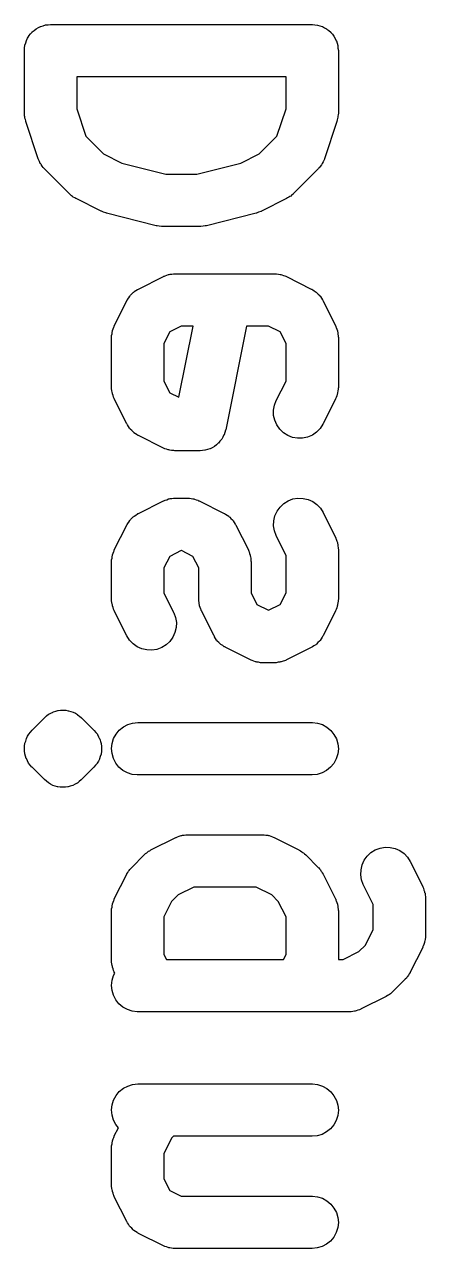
# Model space of a CAD drawing. Extents: x 100.5 to 168, y -113.9 to -51.5.
# Drawn here: x 100.46 to 102.76, y -106.65 to -99.64 of the extents above; entities that cross this region are included whole.
import ezdxf

# ---------------------------------------------------------------- set-up
doc = ezdxf.new("R2010")
doc.units = 0
doc.layers.add('BLACK', color=7, linetype='CONTINUOUS')

msp = doc.modelspace()

# ---------------------------------------------------------------- linework, layer by layer
at = {"layer": 'BLACK', "linetype": 'CONTINUOUS'}
for p, q in [((100.515, -99.674), (100.526, -99.6651)), ((100.526, -99.6645), (100.539, -99.6579)), ((100.526, -99.6648), (100.526, -99.6645)), ((100.526, -99.6651), (100.526, -99.6648)), ((100.539, -99.6579), (100.551, -99.6513)), ((100.551, -99.6513), (100.552, -99.6512)), ((100.552, -99.6509), (100.566, -99.6469)), ((100.552, -99.6512), (100.552, -99.6509)), ((100.566, -99.6469), (100.579, -99.6429)), ((100.579, -99.6429), (100.58, -99.6428)), ((100.58, -99.6427), (100.595, -99.6414)), ((100.58, -99.6428), (100.58, -99.6427)), ((100.595, -99.6414), (100.609, -99.64)), ((100.609, -99.64), (102.109, -99.64)), ((102.109, -99.64), (102.11, -99.64)), ((102.11, -99.64), (102.11, -99.64)), ((102.11, -99.64), (102.11, -99.64)), ((102.11, -99.64), (102.111, -99.64)), ((102.111, -99.64), (102.125, -99.6416)), ((102.125, -99.6416), (102.139, -99.6431)), ((102.139, -99.6431), (102.139, -99.6432)), ((102.139, -99.6432), (102.14, -99.6433)), ((102.14, -99.6433), (102.153, -99.6476)), ((102.153, -99.6476), (102.167, -99.6517)), ((102.167, -99.6517), (102.167, -99.652)), ((102.167, -99.652), (102.168, -99.6521)), ((102.168, -99.6521), (102.18, -99.6589)), ((102.18, -99.6589), (102.192, -99.6656)), ((102.192, -99.6656), (102.193, -99.666)), ((102.193, -99.666), (102.193, -99.6662)), ((102.193, -99.6662), (102.204, -99.6753)), ((100.466, -99.7453), (100.47, -99.7319)), ((100.47, -99.7319), (100.471, -99.7314)), ((100.471, -99.7309), (100.477, -99.7186)), ((100.471, -99.7314), (100.471, -99.7309)), ((100.477, -99.7186), (100.484, -99.7061)), ((100.484, -99.7061), (100.485, -99.7057)), ((100.485, -99.7053), (100.494, -99.6944)), ((100.485, -99.7057), (100.485, -99.7053)), ((100.494, -99.6944), (100.503, -99.6836)), ((100.503, -99.6832), (100.504, -99.6828)), ((100.503, -99.6836), (100.503, -99.6832)), ((100.504, -99.6828), (100.515, -99.674)), ((102.204, -99.6753), (102.215, -99.6843)), ((102.215, -99.6843), (102.215, -99.6847)), ((102.215, -99.6847), (102.216, -99.685)), ((102.216, -99.685), (102.225, -99.6961)), ((102.225, -99.6961), (102.234, -99.707)), ((102.234, -99.707), (102.234, -99.7075)), ((102.234, -99.7075), (102.234, -99.7079)), ((102.234, -99.7079), (102.241, -99.7204)), ((102.241, -99.7204), (102.247, -99.7328)), ((102.247, -99.7328), (102.247, -99.7333)), ((102.247, -99.7333), (102.248, -99.7338)), ((102.248, -99.7338), (102.252, -99.7474)), ((100.459, -99.7879), (100.46, -99.7739)), ((100.459, -99.7889), (100.459, -99.7879)), ((100.459, -99.789), (100.459, -99.7889)), ((100.459, -99.79), (100.459, -99.789)), ((100.459, -99.789), (100.459, -99.789)), ((100.459, -100.147), (100.459, -99.79)), ((100.46, -99.7739), (100.462, -99.7598)), ((100.462, -99.7588), (100.466, -99.7453)), ((100.462, -99.7593), (100.462, -99.7588)), ((100.462, -99.7598), (100.462, -99.7593)), ((102.252, -99.7474), (102.256, -99.7609)), ((102.256, -99.7609), (102.256, -99.7614)), ((102.256, -99.7614), (102.256, -99.7619)), ((102.256, -99.7619), (102.257, -99.7759)), ((102.257, -99.7759), (102.259, -99.79)), ((102.259, -99.79), (102.259, -100.147)), ((100.759, -99.94), (100.759, -100.123)), ((101.959, -99.94), (100.759, -99.94)), ((101.959, -100.123), (101.959, -99.94)), ((100.459, -100.156), (100.459, -100.147)), ((100.46, -100.164), (100.459, -100.156)), ((100.759, -100.123), (100.811, -100.28)), ((101.906, -100.28), (101.959, -100.123)), ((102.258, -100.158), (102.257, -100.166)), ((102.259, -100.149), (102.258, -100.158)), ((102.259, -100.147), (102.259, -100.149)), ((100.461, -100.17), (100.46, -100.164)), ((100.461, -100.176), (100.461, -100.17)), ((100.464, -100.184), (100.461, -100.176)), ((100.466, -100.193), (100.464, -100.184)), ((100.466, -100.195), (100.466, -100.193)), ((100.538, -100.409), (100.466, -100.195)), ((102.251, -100.195), (102.179, -100.409)), ((102.253, -100.186), (102.251, -100.195)), ((102.255, -100.178), (102.253, -100.186)), ((102.256, -100.172), (102.255, -100.178)), ((102.257, -100.166), (102.256, -100.172)), ((100.811, -100.28), (100.912, -100.381)), ((101.805, -100.381), (101.906, -100.28)), ((100.539, -100.413), (100.538, -100.409)), ((100.541, -100.417), (100.539, -100.413)), ((100.545, -100.426), (100.541, -100.417)), ((100.55, -100.436), (100.545, -100.426)), ((100.552, -100.439), (100.55, -100.436)), ((100.554, -100.443), (100.552, -100.439)), ((100.912, -100.381), (101.018, -100.434)), ((101.018, -100.434), (101.27, -100.497)), ((101.447, -100.497), (101.699, -100.434)), ((101.699, -100.434), (101.805, -100.381)), ((102.166, -100.437), (102.164, -100.441)), ((102.171, -100.428), (102.166, -100.437)), ((102.176, -100.419), (102.171, -100.428)), ((102.177, -100.415), (102.176, -100.419)), ((102.179, -100.411), (102.177, -100.415)), ((102.179, -100.409), (102.179, -100.411)), ((100.561, -100.451), (100.554, -100.443)), ((100.567, -100.46), (100.561, -100.451)), ((100.57, -100.463), (100.567, -100.46)), ((100.572, -100.466), (100.57, -100.463)), ((100.574, -100.467), (100.572, -100.466)), ((100.717, -100.61), (100.574, -100.467)), ((101.27, -100.497), (101.447, -100.497)), ((102.143, -100.467), (102, -100.61)), ((102.146, -100.464), (102.143, -100.467)), ((102.149, -100.461), (102.146, -100.464)), ((102.155, -100.453), (102.149, -100.461)), ((102.162, -100.445), (102.155, -100.453)), ((102.164, -100.441), (102.162, -100.445)), ((100.723, -100.616), (100.717, -100.61)), ((100.729, -100.622), (100.723, -100.616)), ((100.735, -100.625), (100.729, -100.622)), ((100.739, -100.629), (100.735, -100.625)), ((100.747, -100.633), (100.739, -100.629)), ((100.754, -100.637), (100.747, -100.633)), ((100.756, -100.638), (100.754, -100.637)), ((100.899, -100.71), (100.756, -100.638)), ((101.961, -100.638), (101.819, -100.71)), ((101.968, -100.634), (101.961, -100.638)), ((101.976, -100.63), (101.968, -100.634)), ((101.981, -100.626), (101.976, -100.63)), ((101.986, -100.623), (101.981, -100.626)), ((101.992, -100.617), (101.986, -100.623)), ((101.999, -100.612), (101.992, -100.617)), ((102, -100.61), (101.999, -100.612)), ((100.9, -100.71), (100.899, -100.71)), ((100.899, -100.71), (100.899, -100.71)), ((100.913, -100.715), (100.9, -100.71)), ((100.926, -100.72), (100.913, -100.715)), ((100.927, -100.72), (100.926, -100.72)), ((100.927, -100.721), (100.927, -100.72)), ((100.929, -100.721), (100.927, -100.721)), ((101.215, -100.793), (100.929, -100.721)), ((101.788, -100.721), (101.502, -100.793)), ((101.789, -100.721), (101.788, -100.721)), ((101.788, -100.721), (101.788, -100.721)), ((101.802, -100.716), (101.789, -100.721)), ((101.815, -100.711), (101.802, -100.716)), ((101.816, -100.711), (101.815, -100.711)), ((101.817, -100.711), (101.816, -100.711)), ((101.819, -100.71), (101.817, -100.711)), ((101.218, -100.793), (101.215, -100.793)), ((101.22, -100.794), (101.218, -100.793)), ((101.232, -100.795), (101.22, -100.794)), ((101.244, -100.797), (101.232, -100.795)), ((101.247, -100.797), (101.244, -100.797)), ((101.249, -100.797), (101.247, -100.797)), ((101.251, -100.797), (101.249, -100.797)), ((101.466, -100.797), (101.251, -100.797)), ((101.468, -100.797), (101.466, -100.797)), ((101.471, -100.797), (101.468, -100.797)), ((101.483, -100.795), (101.471, -100.797)), ((101.495, -100.794), (101.483, -100.795)), ((101.497, -100.794), (101.495, -100.794)), ((101.5, -100.793), (101.497, -100.794)), ((101.502, -100.793), (101.5, -100.793)), ((101.289, -101.073), (101.294, -101.071)), ((101.294, -101.071), (101.304, -101.07)), ((101.304, -101.07), (101.314, -101.069)), ((101.314, -101.069), (101.318, -101.069)), ((101.318, -101.069), (101.323, -101.069)), ((101.323, -101.069), (101.894, -101.069)), ((101.894, -101.069), (101.896, -101.069)), ((101.896, -101.069), (101.901, -101.069)), ((101.901, -101.069), (101.905, -101.069)), ((101.905, -101.069), (101.915, -101.071)), ((101.915, -101.071), (101.925, -101.072)), ((101.113, -101.156), (101.256, -101.084)), ((101.256, -101.084), (101.258, -101.083)), ((101.258, -101.083), (101.262, -101.082)), ((101.262, -101.082), (101.266, -101.08)), ((101.266, -101.08), (101.276, -101.077)), ((101.276, -101.077), (101.285, -101.073)), ((101.285, -101.073), (101.289, -101.073)), ((101.925, -101.072), (101.93, -101.073)), ((101.93, -101.073), (101.934, -101.074)), ((101.934, -101.074), (101.944, -101.078)), ((101.944, -101.078), (101.953, -101.081)), ((101.953, -101.081), (101.957, -101.083)), ((101.957, -101.083), (101.961, -101.084)), ((101.961, -101.084), (102.104, -101.156)), ((101.05, -101.215), (101.057, -101.206)), ((101.057, -101.206), (101.063, -101.196)), ((101.063, -101.196), (101.065, -101.194)), ((101.065, -101.194), (101.067, -101.192)), ((101.067, -101.192), (101.075, -101.184)), ((101.075, -101.184), (101.083, -101.175)), ((101.083, -101.175), (101.086, -101.174)), ((101.086, -101.174), (101.088, -101.171)), ((101.088, -101.171), (101.098, -101.165)), ((101.098, -101.165), (101.107, -101.159)), ((101.107, -101.159), (101.11, -101.158)), ((101.11, -101.158), (101.113, -101.156)), ((102.104, -101.156), (102.106, -101.157)), ((102.106, -101.157), (102.109, -101.159)), ((102.109, -101.159), (102.112, -101.16)), ((102.112, -101.16), (102.121, -101.167)), ((102.121, -101.167), (102.131, -101.173)), ((102.131, -101.173), (102.133, -101.175)), ((102.133, -101.175), (102.136, -101.177)), ((102.136, -101.177), (102.143, -101.185)), ((102.143, -101.185), (102.152, -101.193)), ((102.152, -101.193), (102.153, -101.196)), ((102.153, -101.196), (102.156, -101.198)), ((102.156, -101.198), (102.162, -101.208)), ((102.162, -101.208), (102.168, -101.217)), ((100.974, -101.366), (101.046, -101.223)), ((101.046, -101.223), (101.047, -101.221)), ((101.047, -101.221), (101.049, -101.218)), ((101.049, -101.218), (101.05, -101.215)), ((102.168, -101.217), (102.17, -101.22)), ((102.17, -101.22), (102.171, -101.223)), ((102.171, -101.223), (102.243, -101.366)), ((100.959, -101.422), (100.961, -101.412)), ((100.959, -101.426), (100.959, -101.422)), ((100.961, -101.412), (100.962, -101.402)), ((100.962, -101.402), (100.963, -101.397)), ((100.963, -101.397), (100.964, -101.393)), ((100.964, -101.393), (100.968, -101.384)), ((100.968, -101.384), (100.971, -101.374)), ((100.971, -101.374), (100.973, -101.37)), ((100.973, -101.37), (100.974, -101.366)), ((101.292, -101.402), (101.259, -101.468)), ((101.358, -101.369), (101.292, -101.402)), ((101.344, -101.776), (101.426, -101.369)), ((101.426, -101.369), (101.358, -101.369)), ((101.732, -101.369), (101.613, -101.962)), ((101.859, -101.369), (101.732, -101.369)), ((101.925, -101.402), (101.859, -101.369)), ((101.959, -101.468), (101.925, -101.402)), ((102.243, -101.366), (102.244, -101.368)), ((102.244, -101.368), (102.245, -101.372)), ((102.245, -101.372), (102.247, -101.376)), ((102.247, -101.376), (102.25, -101.386)), ((102.25, -101.386), (102.254, -101.395)), ((102.254, -101.395), (102.254, -101.399)), ((102.254, -101.399), (102.256, -101.404)), ((102.256, -101.404), (102.257, -101.414)), ((102.257, -101.414), (102.258, -101.424)), ((100.959, -101.431), (100.959, -101.426)), ((100.959, -101.433), (100.959, -101.431)), ((100.959, -101.719), (100.959, -101.433)), ((101.259, -101.468), (101.259, -101.683)), ((101.959, -101.683), (101.959, -101.468)), ((102.258, -101.424), (102.258, -101.428)), ((102.258, -101.428), (102.259, -101.433)), ((102.259, -101.433), (102.259, -101.719)), ((101.259, -101.683), (101.292, -101.75)), ((101.903, -101.794), (101.959, -101.683)), ((100.959, -101.723), (100.959, -101.719)), ((100.959, -101.727), (100.959, -101.723)), ((100.96, -101.737), (100.959, -101.727)), ((100.961, -101.748), (100.96, -101.737)), ((100.963, -101.752), (100.961, -101.748)), ((100.963, -101.756), (100.963, -101.752)), ((100.967, -101.766), (100.963, -101.756)), ((100.97, -101.776), (100.967, -101.766)), ((101.292, -101.75), (101.344, -101.776)), ((102.25, -101.768), (102.246, -101.778)), ((102.253, -101.758), (102.25, -101.768)), ((102.254, -101.754), (102.253, -101.758)), ((102.255, -101.75), (102.254, -101.754)), ((102.256, -101.74), (102.255, -101.75)), ((102.258, -101.729), (102.256, -101.74)), ((102.259, -101.721), (102.258, -101.725)), ((102.258, -101.725), (102.258, -101.729)), ((102.259, -101.719), (102.259, -101.721)), ((100.972, -101.78), (100.97, -101.776)), ((100.973, -101.784), (100.972, -101.78)), ((100.974, -101.786), (100.973, -101.784)), ((101.046, -101.929), (100.974, -101.786)), ((101.888, -101.851), (101.893, -101.822)), ((101.893, -101.822), (101.903, -101.794)), ((102.243, -101.786), (102.171, -101.929)), ((102.244, -101.782), (102.243, -101.786)), ((102.246, -101.778), (102.244, -101.782)), ((101.888, -101.88), (101.888, -101.851)), ((101.895, -101.908), (101.888, -101.88)), ((101.907, -101.935), (101.895, -101.908)), ((101.048, -101.931), (101.046, -101.929)), ((101.049, -101.934), (101.048, -101.931)), ((101.055, -101.944), (101.049, -101.934)), ((101.061, -101.953), (101.055, -101.944)), ((101.064, -101.956), (101.061, -101.953)), ((101.065, -101.958), (101.064, -101.956)), ((101.074, -101.966), (101.065, -101.958)), ((101.082, -101.975), (101.074, -101.966)), ((101.084, -101.976), (101.082, -101.975)), ((101.086, -101.979), (101.084, -101.976)), ((101.096, -101.985), (101.086, -101.979)), ((101.608, -101.978), (101.604, -101.991)), ((101.612, -101.964), (101.608, -101.978)), ((101.613, -101.963), (101.612, -101.964)), ((101.613, -101.962), (101.613, -101.963)), ((101.613, -101.963), (101.613, -101.963)), ((101.613, -101.963), (101.613, -101.963)), ((101.923, -101.959), (101.907, -101.935)), ((101.944, -101.979), (101.923, -101.959)), ((101.969, -101.995), (101.944, -101.979)), ((102.134, -101.976), (102.11, -101.993)), ((102.154, -101.955), (102.134, -101.976)), ((102.17, -101.93), (102.154, -101.955)), ((102.171, -101.929), (102.17, -101.93)), ((101.105, -101.992), (101.096, -101.985)), ((101.108, -101.993), (101.105, -101.992)), ((101.111, -101.995), (101.108, -101.993)), ((101.113, -101.996), (101.111, -101.995)), ((101.256, -102.067), (101.113, -101.996)), ((101.56, -102.049), (101.549, -102.058)), ((101.57, -102.04), (101.56, -102.049)), ((101.571, -102.04), (101.57, -102.04)), ((101.58, -102.028), (101.571, -102.039)), ((101.571, -102.039), (101.571, -102.04)), ((101.589, -102.018), (101.58, -102.028)), ((101.59, -102.017), (101.589, -102.018)), ((101.597, -102.004), (101.59, -102.017)), ((101.59, -102.017), (101.59, -102.017)), ((101.603, -101.992), (101.597, -102.004)), ((101.604, -101.992), (101.603, -101.992)), ((101.604, -101.991), (101.604, -101.992)), ((101.996, -102.006), (101.969, -101.995)), ((102.025, -102.011), (101.996, -102.006)), ((102.054, -102.01), (102.025, -102.011)), ((102.083, -102.004), (102.054, -102.01)), ((102.11, -101.993), (102.083, -102.004)), ((101.26, -102.069), (101.256, -102.067)), ((101.264, -102.071), (101.26, -102.069)), ((101.274, -102.074), (101.264, -102.071)), ((101.283, -102.077), (101.274, -102.074)), ((101.287, -102.078), (101.283, -102.077)), ((101.292, -102.08), (101.287, -102.078)), ((101.302, -102.081), (101.292, -102.08)), ((101.312, -102.082), (101.302, -102.081)), ((101.316, -102.082), (101.312, -102.082)), ((101.321, -102.083), (101.316, -102.082)), ((101.323, -102.083), (101.321, -102.083)), ((101.466, -102.083), (101.323, -102.083)), ((101.48, -102.081), (101.466, -102.083)), ((101.494, -102.08), (101.48, -102.081)), ((101.495, -102.08), (101.494, -102.08)), ((101.494, -102.08), (101.494, -102.08)), ((101.508, -102.076), (101.495, -102.08)), ((101.522, -102.072), (101.508, -102.076)), ((101.523, -102.072), (101.522, -102.072)), ((101.522, -102.072), (101.522, -102.072)), ((101.535, -102.065), (101.523, -102.072)), ((101.548, -102.059), (101.535, -102.065)), ((101.549, -102.058), (101.548, -102.058)), ((101.548, -102.058), (101.548, -102.059)), ((101.113, -102.442), (101.256, -102.37)), ((101.256, -102.37), (101.258, -102.369)), ((101.258, -102.369), (101.262, -102.368)), ((101.262, -102.368), (101.266, -102.366)), ((101.266, -102.366), (101.276, -102.363)), ((101.276, -102.363), (101.285, -102.359)), ((101.285, -102.359), (101.289, -102.358)), ((101.289, -102.358), (101.294, -102.357)), ((101.294, -102.357), (101.304, -102.356)), ((101.304, -102.356), (101.314, -102.355)), ((101.314, -102.355), (101.318, -102.355)), ((101.318, -102.355), (101.323, -102.354)), ((101.323, -102.354), (101.394, -102.354)), ((101.394, -102.354), (101.396, -102.354)), ((101.396, -102.354), (101.401, -102.355)), ((101.401, -102.355), (101.405, -102.355)), ((101.405, -102.355), (101.415, -102.356)), ((101.415, -102.356), (101.425, -102.358)), ((101.425, -102.358), (101.43, -102.359)), ((101.43, -102.359), (101.434, -102.36)), ((101.434, -102.36), (101.444, -102.363)), ((101.444, -102.363), (101.453, -102.366)), ((101.453, -102.366), (101.457, -102.369)), ((101.457, -102.369), (101.461, -102.37)), ((101.461, -102.37), (101.604, -102.442)), ((101.925, -102.405), (101.946, -102.385)), ((101.946, -102.385), (101.971, -102.37)), ((101.971, -102.37), (101.998, -102.359)), ((101.998, -102.359), (102.027, -102.355)), ((102.027, -102.355), (102.057, -102.356)), ((102.057, -102.356), (102.085, -102.362)), ((102.085, -102.362), (102.112, -102.374)), ((102.112, -102.374), (102.136, -102.391)), ((102.136, -102.391), (102.156, -102.412)), ((101.067, -102.477), (101.075, -102.469)), ((101.075, -102.469), (101.083, -102.461)), ((101.083, -102.461), (101.086, -102.459)), ((101.086, -102.459), (101.088, -102.457)), ((101.088, -102.457), (101.098, -102.451)), ((101.098, -102.451), (101.107, -102.445)), ((101.107, -102.445), (101.11, -102.443)), ((101.11, -102.443), (101.113, -102.442)), ((101.604, -102.442), (101.606, -102.442)), ((101.606, -102.442), (101.609, -102.444)), ((101.609, -102.444), (101.612, -102.446)), ((101.612, -102.446), (101.621, -102.452)), ((101.621, -102.452), (101.631, -102.458)), ((101.631, -102.458), (101.633, -102.461)), ((101.633, -102.461), (101.636, -102.463)), ((101.636, -102.463), (101.643, -102.471)), ((101.643, -102.471), (101.652, -102.479)), ((101.889, -102.484), (101.895, -102.455)), ((101.895, -102.455), (101.908, -102.429)), ((101.908, -102.429), (101.925, -102.405)), ((102.156, -102.412), (102.171, -102.437)), ((102.171, -102.437), (102.243, -102.58)), ((100.974, -102.651), (101.046, -102.509)), ((101.046, -102.509), (101.047, -102.507)), ((101.047, -102.507), (101.049, -102.504)), ((101.049, -102.504), (101.05, -102.501)), ((101.05, -102.501), (101.057, -102.492)), ((101.057, -102.492), (101.063, -102.482)), ((101.063, -102.482), (101.065, -102.48)), ((101.065, -102.48), (101.067, -102.477)), ((101.652, -102.479), (101.653, -102.481)), ((101.653, -102.481), (101.656, -102.484)), ((101.656, -102.484), (101.662, -102.494)), ((101.662, -102.494), (101.668, -102.503)), ((101.668, -102.503), (101.67, -102.506)), ((101.67, -102.506), (101.671, -102.509)), ((101.671, -102.509), (101.743, -102.651)), ((101.887, -102.513), (101.889, -102.484)), ((101.892, -102.542), (101.887, -102.513)), ((101.902, -102.569), (101.892, -102.542)), ((101.903, -102.571), (101.902, -102.569)), ((101.959, -102.683), (101.903, -102.571)), ((102.243, -102.58), (102.244, -102.582)), ((102.244, -102.582), (102.245, -102.586)), ((102.245, -102.586), (102.247, -102.59)), ((102.247, -102.59), (102.25, -102.6)), ((102.25, -102.6), (102.254, -102.609)), ((102.254, -102.609), (102.254, -102.614)), ((102.254, -102.614), (102.256, -102.618)), ((100.962, -102.687), (100.963, -102.683)), ((100.963, -102.683), (100.964, -102.679)), ((100.964, -102.679), (100.968, -102.669)), ((100.968, -102.669), (100.971, -102.659)), ((100.971, -102.659), (100.973, -102.656)), ((100.973, -102.656), (100.974, -102.651)), ((101.358, -102.654), (101.292, -102.688)), ((101.359, -102.654), (101.358, -102.654)), ((101.425, -102.688), (101.359, -102.654)), ((101.743, -102.651), (101.744, -102.653)), ((101.744, -102.653), (101.745, -102.658)), ((101.745, -102.658), (101.747, -102.661)), ((101.747, -102.661), (101.75, -102.671)), ((101.75, -102.671), (101.754, -102.681)), ((101.754, -102.681), (101.754, -102.685)), ((101.959, -102.897), (101.959, -102.683)), ((102.256, -102.618), (102.257, -102.628)), ((102.257, -102.628), (102.258, -102.638)), ((102.258, -102.638), (102.258, -102.643)), ((102.258, -102.643), (102.259, -102.647)), ((102.259, -102.647), (102.259, -102.933)), ((100.959, -102.708), (100.961, -102.698)), ((100.959, -102.712), (100.959, -102.708)), ((100.959, -102.716), (100.959, -102.712)), ((100.959, -102.719), (100.959, -102.716)), ((100.959, -102.933), (100.959, -102.719)), ((100.961, -102.698), (100.962, -102.687)), ((101.292, -102.688), (101.259, -102.754)), ((101.259, -102.754), (101.259, -102.897)), ((101.459, -102.754), (101.425, -102.688)), ((101.459, -102.933), (101.459, -102.754)), ((101.754, -102.685), (101.756, -102.689)), ((101.756, -102.689), (101.757, -102.7)), ((101.757, -102.7), (101.758, -102.71)), ((101.758, -102.71), (101.758, -102.714)), ((101.758, -102.714), (101.759, -102.719)), ((101.759, -102.719), (101.759, -102.897)), ((100.959, -102.937), (100.959, -102.933)), ((100.959, -102.942), (100.959, -102.937)), ((100.96, -102.952), (100.959, -102.942)), ((100.961, -102.962), (100.96, -102.952)), ((100.963, -102.966), (100.961, -102.962)), ((101.259, -102.897), (101.314, -103.009)), ((101.459, -102.937), (101.459, -102.933)), ((101.459, -102.942), (101.459, -102.937)), ((101.46, -102.952), (101.459, -102.942)), ((101.461, -102.962), (101.46, -102.952)), ((101.463, -102.966), (101.461, -102.962)), ((101.759, -102.897), (101.792, -102.964)), ((101.792, -102.964), (101.858, -102.997)), ((101.859, -102.997), (101.925, -102.964)), ((101.925, -102.964), (101.959, -102.897)), ((102.255, -102.964), (102.254, -102.968)), ((102.256, -102.954), (102.255, -102.964)), ((102.258, -102.944), (102.256, -102.954)), ((102.259, -102.935), (102.258, -102.939)), ((102.258, -102.939), (102.258, -102.944)), ((102.259, -102.933), (102.259, -102.935)), ((100.963, -102.971), (100.963, -102.966)), ((100.967, -102.98), (100.963, -102.971)), ((100.97, -102.99), (100.967, -102.98)), ((100.972, -102.994), (100.97, -102.99)), ((100.973, -102.998), (100.972, -102.994)), ((100.974, -103), (100.973, -102.998)), ((101.046, -103.143), (100.974, -103)), ((101.314, -103.009), (101.315, -103.011)), ((101.315, -103.011), (101.325, -103.038)), ((101.463, -102.971), (101.463, -102.966)), ((101.467, -102.98), (101.463, -102.971)), ((101.47, -102.99), (101.467, -102.98)), ((101.472, -102.994), (101.47, -102.99)), ((101.473, -102.998), (101.472, -102.994)), ((101.474, -103), (101.473, -102.998)), ((101.546, -103.143), (101.474, -103)), ((101.858, -102.997), (101.859, -102.997)), ((102.243, -103), (102.171, -103.143)), ((102.244, -102.996), (102.243, -103)), ((102.246, -102.992), (102.244, -102.996)), ((102.25, -102.982), (102.246, -102.992)), ((102.253, -102.973), (102.25, -102.982)), ((102.254, -102.968), (102.253, -102.973)), ((101.329, -103.096), (101.322, -103.125)), ((101.325, -103.038), (101.33, -103.067)), ((101.33, -103.067), (101.329, -103.096)), ((101.061, -103.168), (101.046, -103.143)), ((101.082, -103.189), (101.061, -103.168)), ((101.292, -103.175), (101.271, -103.195)), ((101.31, -103.151), (101.292, -103.175)), ((101.322, -103.125), (101.31, -103.151)), ((101.548, -103.146), (101.546, -103.143)), ((101.549, -103.149), (101.548, -103.146)), ((101.555, -103.158), (101.549, -103.149)), ((101.561, -103.168), (101.555, -103.158)), ((101.564, -103.17), (101.561, -103.168)), ((101.565, -103.173), (101.564, -103.17)), ((101.574, -103.181), (101.565, -103.173)), ((102.15, -103.174), (102.142, -103.182)), ((102.152, -103.172), (102.15, -103.174)), ((102.154, -103.169), (102.152, -103.172)), ((102.161, -103.16), (102.154, -103.169)), ((102.167, -103.15), (102.161, -103.16)), ((102.169, -103.147), (102.167, -103.15)), ((102.17, -103.145), (102.169, -103.147)), ((102.171, -103.143), (102.17, -103.145)), ((101.105, -103.206), (101.082, -103.189)), ((101.132, -103.218), (101.105, -103.206)), ((101.161, -103.224), (101.132, -103.218)), ((101.19, -103.225), (101.161, -103.224)), ((101.219, -103.221), (101.19, -103.225)), ((101.246, -103.21), (101.219, -103.221)), ((101.271, -103.195), (101.246, -103.21)), ((101.582, -103.189), (101.574, -103.181)), ((101.584, -103.191), (101.582, -103.189)), ((101.586, -103.193), (101.584, -103.191)), ((101.596, -103.199), (101.586, -103.193)), ((101.605, -103.206), (101.596, -103.199)), ((101.608, -103.207), (101.605, -103.206)), ((101.611, -103.209), (101.608, -103.207)), ((101.613, -103.21), (101.611, -103.209)), ((101.756, -103.281), (101.613, -103.21)), ((102.104, -103.21), (101.961, -103.281)), ((102.107, -103.208), (102.104, -103.21)), ((102.11, -103.207), (102.107, -103.208)), ((102.119, -103.2), (102.11, -103.207)), ((102.129, -103.194), (102.119, -103.2)), ((102.131, -103.192), (102.129, -103.194)), ((102.134, -103.19), (102.131, -103.192)), ((102.142, -103.182), (102.134, -103.19)), ((101.76, -103.283), (101.756, -103.281)), ((101.764, -103.285), (101.76, -103.283)), ((101.774, -103.288), (101.764, -103.285)), ((101.783, -103.292), (101.774, -103.288)), ((101.787, -103.293), (101.783, -103.292)), ((101.792, -103.294), (101.787, -103.293)), ((101.802, -103.295), (101.792, -103.294)), ((101.812, -103.297), (101.802, -103.295)), ((101.816, -103.297), (101.812, -103.297)), ((101.821, -103.297), (101.816, -103.297)), ((101.823, -103.297), (101.821, -103.297)), ((101.894, -103.297), (101.823, -103.297)), ((101.899, -103.297), (101.894, -103.297)), ((101.903, -103.297), (101.899, -103.297)), ((101.913, -103.295), (101.903, -103.297)), ((101.923, -103.294), (101.913, -103.295)), ((101.928, -103.293), (101.923, -103.294)), ((101.932, -103.292), (101.928, -103.293)), ((101.942, -103.289), (101.932, -103.292)), ((101.951, -103.286), (101.942, -103.289)), ((101.955, -103.284), (101.951, -103.286)), ((101.959, -103.282), (101.955, -103.284)), ((101.961, -103.281), (101.959, -103.282)), ((100.586, -103.602), (100.597, -103.593)), ((100.597, -103.593), (100.598, -103.593)), ((100.598, -103.593), (100.611, -103.586)), ((100.598, -103.593), (100.598, -103.593)), ((100.611, -103.586), (100.623, -103.58)), ((100.623, -103.58), (100.624, -103.58)), ((100.624, -103.579), (100.638, -103.575)), ((100.624, -103.58), (100.624, -103.579)), ((100.638, -103.575), (100.651, -103.571)), ((100.651, -103.571), (100.652, -103.571)), ((100.652, -103.571), (100.666, -103.57)), ((100.652, -103.571), (100.652, -103.571)), ((100.666, -103.57), (100.681, -103.569)), ((100.681, -103.569), (100.682, -103.569)), ((100.681, -103.569), (100.681, -103.569)), ((100.682, -103.569), (100.696, -103.57)), ((100.696, -103.57), (100.71, -103.572)), ((100.71, -103.572), (100.71, -103.572)), ((100.71, -103.572), (100.711, -103.572)), ((100.711, -103.572), (100.724, -103.576)), ((100.724, -103.576), (100.738, -103.58)), ((100.738, -103.58), (100.738, -103.58)), ((100.738, -103.58), (100.739, -103.58)), ((100.739, -103.58), (100.751, -103.587)), ((100.751, -103.587), (100.763, -103.594)), ((100.763, -103.594), (100.764, -103.594)), ((100.764, -103.594), (100.764, -103.595)), ((100.764, -103.595), (100.775, -103.604)), ((100.503, -103.684), (100.574, -103.613)), ((100.574, -103.613), (100.575, -103.612)), ((100.575, -103.611), (100.586, -103.602)), ((100.575, -103.612), (100.575, -103.611)), ((100.575, -103.612), (100.575, -103.612)), ((100.575, -103.612), (100.575, -103.612)), ((100.775, -103.604), (100.786, -103.613)), ((100.786, -103.613), (100.857, -103.684)), ((101.003, -103.684), (101.026, -103.665)), ((101.026, -103.665), (101.051, -103.651)), ((101.051, -103.651), (101.079, -103.643)), ((101.079, -103.643), (101.109, -103.64)), ((101.109, -103.64), (102.109, -103.64)), ((102.109, -103.64), (102.111, -103.64)), ((102.111, -103.64), (102.14, -103.643)), ((102.14, -103.643), (102.168, -103.652)), ((102.168, -103.652), (102.193, -103.666)), ((102.193, -103.666), (102.216, -103.685)), ((100.466, -103.746), (100.47, -103.732)), ((100.47, -103.731), (100.477, -103.719)), ((100.47, -103.732), (100.47, -103.731)), ((100.47, -103.732), (100.47, -103.732)), ((100.47, -103.732), (100.47, -103.732)), ((100.47, -103.732), (100.47, -103.732)), ((100.477, -103.719), (100.484, -103.707)), ((100.484, -103.707), (100.484, -103.706)), ((100.484, -103.706), (100.484, -103.706)), ((100.484, -103.706), (100.484, -103.706)), ((100.484, -103.706), (100.485, -103.706)), ((100.485, -103.706), (100.494, -103.695)), ((100.494, -103.695), (100.503, -103.684)), ((100.857, -103.684), (100.858, -103.685)), ((100.858, -103.685), (100.858, -103.685)), ((100.858, -103.685), (100.858, -103.685)), ((100.858, -103.685), (100.859, -103.685)), ((100.859, -103.685), (100.859, -103.685)), ((100.859, -103.685), (100.859, -103.685)), ((100.859, -103.685), (100.859, -103.685)), ((100.859, -103.685), (100.868, -103.697)), ((100.868, -103.697), (100.877, -103.707)), ((100.877, -103.707), (100.877, -103.708)), ((100.877, -103.708), (100.877, -103.708)), ((100.877, -103.708), (100.877, -103.708)), ((100.877, -103.708), (100.877, -103.708)), ((100.877, -103.708), (100.884, -103.721)), ((100.884, -103.721), (100.89, -103.733)), ((100.89, -103.733), (100.89, -103.734)), ((100.89, -103.734), (100.891, -103.734)), ((100.891, -103.734), (100.891, -103.734)), ((100.891, -103.734), (100.891, -103.734)), ((100.891, -103.734), (100.895, -103.748)), ((100.962, -103.76), (100.97, -103.732)), ((100.97, -103.732), (100.984, -103.706)), ((100.984, -103.706), (101.003, -103.684)), ((102.216, -103.685), (102.234, -103.708)), ((102.234, -103.708), (102.248, -103.734)), ((102.248, -103.734), (102.256, -103.762)), ((100.459, -103.788), (100.46, -103.774)), ((100.459, -103.789), (100.459, -103.788)), ((100.46, -103.804), (100.459, -103.789)), ((100.459, -103.789), (100.459, -103.789)), ((100.459, -103.789), (100.459, -103.789)), ((100.459, -103.789), (100.459, -103.789)), ((100.46, -103.774), (100.462, -103.76)), ((100.461, -103.818), (100.46, -103.804)), ((100.462, -103.759), (100.466, -103.746)), ((100.462, -103.76), (100.462, -103.759)), ((100.462, -103.76), (100.462, -103.76)), ((100.462, -103.76), (100.462, -103.76)), ((100.462, -103.76), (100.462, -103.76)), ((100.895, -103.748), (100.899, -103.761)), ((100.9, -103.806), (100.898, -103.82)), ((100.899, -103.761), (100.899, -103.762)), ((100.899, -103.762), (100.899, -103.762)), ((100.899, -103.762), (100.899, -103.762)), ((100.899, -103.762), (100.899, -103.762)), ((100.899, -103.762), (100.9, -103.776)), ((100.9, -103.776), (100.901, -103.791)), ((100.901, -103.792), (100.9, -103.806)), ((100.901, -103.791), (100.901, -103.791)), ((100.901, -103.791), (100.901, -103.791)), ((100.901, -103.791), (100.901, -103.791)), ((100.901, -103.791), (100.901, -103.792)), ((100.959, -103.789), (100.962, -103.76)), ((100.961, -103.818), (100.959, -103.789)), ((102.256, -103.762), (102.259, -103.791)), ((102.259, -103.791), (102.256, -103.82)), ((100.461, -103.819), (100.461, -103.818)), ((100.461, -103.818), (100.461, -103.818)), ((100.461, -103.818), (100.461, -103.818)), ((100.461, -103.818), (100.461, -103.818)), ((100.465, -103.832), (100.461, -103.819)), ((100.469, -103.846), (100.465, -103.832)), ((100.47, -103.846), (100.469, -103.846)), ((100.469, -103.846), (100.469, -103.846)), ((100.469, -103.846), (100.469, -103.846)), ((100.47, -103.847), (100.47, -103.846)), ((100.476, -103.859), (100.47, -103.847)), ((100.483, -103.872), (100.476, -103.859)), ((100.483, -103.873), (100.483, -103.872)), ((100.483, -103.872), (100.483, -103.872)), ((100.483, -103.872), (100.483, -103.872)), ((100.483, -103.872), (100.483, -103.872)), ((100.492, -103.884), (100.483, -103.873)), ((100.875, -103.874), (100.867, -103.885)), ((100.876, -103.874), (100.875, -103.874)), ((100.883, -103.861), (100.876, -103.873)), ((100.876, -103.873), (100.876, -103.874)), ((100.876, -103.874), (100.876, -103.874)), ((100.876, -103.874), (100.876, -103.874)), ((100.89, -103.849), (100.883, -103.861)), ((100.894, -103.834), (100.89, -103.848)), ((100.89, -103.848), (100.89, -103.848)), ((100.89, -103.848), (100.89, -103.848)), ((100.89, -103.848), (100.89, -103.848)), ((100.89, -103.848), (100.89, -103.849)), ((100.898, -103.821), (100.894, -103.834)), ((100.898, -103.82), (100.898, -103.82)), ((100.898, -103.82), (100.898, -103.82)), ((100.898, -103.82), (100.898, -103.82)), ((100.898, -103.82), (100.898, -103.821)), ((100.969, -103.846), (100.961, -103.818)), ((100.983, -103.872), (100.969, -103.846)), ((101.001, -103.895), (100.983, -103.872)), ((102.233, -103.874), (102.214, -103.896)), ((102.247, -103.848), (102.233, -103.874)), ((102.256, -103.82), (102.247, -103.848)), ((100.501, -103.895), (100.492, -103.884)), ((100.502, -103.895), (100.501, -103.895)), ((100.501, -103.895), (100.501, -103.895)), ((100.501, -103.895), (100.501, -103.895)), ((100.501, -103.895), (100.501, -103.895)), ((100.503, -103.896), (100.502, -103.895)), ((100.502, -103.895), (100.502, -103.895)), ((100.502, -103.895), (100.502, -103.895)), ((100.574, -103.967), (100.503, -103.896)), ((100.857, -103.896), (100.786, -103.967)), ((100.867, -103.885), (100.857, -103.896)), ((101.024, -103.914), (101.001, -103.895)), ((101.049, -103.928), (101.024, -103.914)), ((101.077, -103.937), (101.049, -103.928)), ((101.106, -103.94), (101.077, -103.937)), ((101.109, -103.94), (101.106, -103.94)), ((102.109, -103.94), (101.109, -103.94)), ((102.138, -103.937), (102.109, -103.94)), ((102.166, -103.929), (102.138, -103.937)), ((102.192, -103.915), (102.166, -103.929)), ((102.214, -103.896), (102.192, -103.915)), ((100.585, -103.976), (100.574, -103.967)), ((100.596, -103.985), (100.585, -103.976)), ((100.596, -103.986), (100.596, -103.985)), ((100.597, -103.986), (100.596, -103.986)), ((100.609, -103.993), (100.597, -103.986)), ((100.621, -104), (100.609, -103.993)), ((100.622, -104), (100.621, -104)), ((100.636, -104.004), (100.622, -104)), ((100.622, -104), (100.622, -104)), ((100.649, -104.008), (100.636, -104.004)), ((100.65, -104.008), (100.649, -104.008)), ((100.664, -104.01), (100.65, -104.008)), ((100.65, -104.008), (100.65, -104.008)), ((100.678, -104.011), (100.664, -104.01)), ((100.679, -104.011), (100.678, -104.011)), ((100.694, -104.01), (100.679, -104.011)), ((100.679, -104.011), (100.679, -104.011)), ((100.708, -104.009), (100.694, -104.01)), ((100.709, -104.009), (100.708, -104.009)), ((100.708, -104.009), (100.708, -104.009)), ((100.722, -104.005), (100.709, -104.009)), ((100.736, -104.001), (100.722, -104.005)), ((100.737, -104), (100.736, -104)), ((100.736, -104), (100.736, -104.001)), ((100.749, -103.994), (100.737, -104)), ((100.762, -103.987), (100.749, -103.994)), ((100.763, -103.987), (100.762, -103.987)), ((100.762, -103.987), (100.762, -103.987)), ((100.773, -103.978), (100.763, -103.987)), ((100.785, -103.969), (100.773, -103.978)), ((100.786, -103.967), (100.785, -103.968)), ((100.785, -103.968), (100.785, -103.968)), ((100.785, -103.968), (100.785, -103.968)), ((100.785, -103.968), (100.785, -103.969)), ((101.327, -104.299), (101.329, -104.298)), ((101.329, -104.298), (101.333, -104.296)), ((101.333, -104.296), (101.337, -104.294)), ((101.337, -104.294), (101.347, -104.291)), ((101.347, -104.291), (101.357, -104.288)), ((101.357, -104.288), (101.361, -104.287)), ((101.361, -104.287), (101.365, -104.286)), ((101.365, -104.286), (101.375, -104.285)), ((101.375, -104.285), (101.385, -104.283)), ((101.385, -104.283), (101.39, -104.283)), ((101.39, -104.283), (101.394, -104.283)), ((101.394, -104.283), (101.823, -104.283)), ((101.823, -104.283), (101.825, -104.283)), ((101.825, -104.283), (101.829, -104.283)), ((101.829, -104.283), (101.834, -104.283)), ((101.834, -104.283), (101.844, -104.285)), ((101.844, -104.285), (101.854, -104.286)), ((101.854, -104.286), (101.858, -104.287)), ((101.858, -104.287), (101.863, -104.288)), ((101.863, -104.288), (101.872, -104.292)), ((101.872, -104.292), (101.882, -104.295)), ((101.882, -104.295), (101.886, -104.297)), ((101.886, -104.297), (101.89, -104.299)), ((101.184, -104.37), (101.327, -104.299)), ((101.89, -104.299), (102.033, -104.37)), ((102.471, -104.37), (102.498, -104.359)), ((102.498, -104.359), (102.527, -104.355)), ((102.527, -104.355), (102.557, -104.356)), ((102.557, -104.356), (102.585, -104.362)), ((102.585, -104.362), (102.612, -104.374)), ((101.074, -104.47), (101.145, -104.398)), ((101.145, -104.398), (101.147, -104.397)), ((101.147, -104.397), (101.153, -104.391)), ((101.153, -104.391), (101.16, -104.386)), ((101.16, -104.386), (101.165, -104.382)), ((101.165, -104.382), (101.17, -104.378)), ((101.17, -104.378), (101.177, -104.375)), ((101.177, -104.375), (101.184, -104.37)), ((102.033, -104.37), (102.035, -104.371)), ((102.035, -104.371), (102.042, -104.376)), ((102.042, -104.376), (102.049, -104.38)), ((102.049, -104.38), (102.054, -104.384)), ((102.054, -104.384), (102.059, -104.387)), ((102.059, -104.387), (102.065, -104.393)), ((102.065, -104.393), (102.072, -104.398)), ((102.072, -104.398), (102.143, -104.47)), ((102.395, -104.455), (102.408, -104.429)), ((102.408, -104.429), (102.425, -104.405)), ((102.425, -104.405), (102.446, -104.385)), ((102.446, -104.385), (102.471, -104.37)), ((102.612, -104.374), (102.636, -104.391)), ((102.636, -104.391), (102.656, -104.412)), ((102.656, -104.412), (102.671, -104.437)), ((102.671, -104.437), (102.743, -104.58)), ((101.046, -104.509), (101.047, -104.507)), ((101.047, -104.507), (101.051, -104.5)), ((101.051, -104.5), (101.055, -104.492)), ((101.055, -104.492), (101.059, -104.487)), ((101.059, -104.487), (101.063, -104.482)), ((101.063, -104.482), (101.069, -104.476)), ((101.069, -104.476), (101.074, -104.47)), ((102.143, -104.47), (102.145, -104.471)), ((102.145, -104.471), (102.15, -104.478)), ((102.15, -104.478), (102.156, -104.484)), ((102.156, -104.484), (102.159, -104.489)), ((102.159, -104.489), (102.163, -104.494)), ((102.163, -104.494), (102.167, -104.501)), ((102.167, -104.501), (102.171, -104.509)), ((102.387, -104.513), (102.389, -104.484)), ((102.389, -104.484), (102.395, -104.455)), ((100.974, -104.651), (101.046, -104.509)), ((102.171, -104.509), (102.243, -104.651)), ((102.392, -104.542), (102.387, -104.513)), ((102.402, -104.569), (102.392, -104.542)), ((102.403, -104.571), (102.402, -104.569)), ((102.459, -104.683), (102.403, -104.571)), ((101.34, -104.628), (101.303, -104.665)), ((101.43, -104.583), (101.34, -104.628)), ((101.787, -104.583), (101.43, -104.583)), ((101.877, -104.628), (101.787, -104.583)), ((101.914, -104.665), (101.877, -104.628)), ((102.743, -104.58), (102.744, -104.582)), ((102.744, -104.582), (102.745, -104.586)), ((102.745, -104.586), (102.747, -104.59)), ((102.747, -104.59), (102.75, -104.6)), ((102.75, -104.6), (102.754, -104.609)), ((102.754, -104.609), (102.754, -104.614)), ((102.754, -104.614), (102.756, -104.618)), ((102.756, -104.618), (102.757, -104.628)), ((102.757, -104.628), (102.758, -104.638)), ((102.758, -104.638), (102.758, -104.643)), ((102.758, -104.643), (102.759, -104.647)), ((102.759, -104.647), (102.759, -104.861)), ((100.959, -104.708), (100.961, -104.698)), ((100.959, -104.712), (100.959, -104.708)), ((100.959, -104.716), (100.959, -104.712)), ((100.959, -104.719), (100.959, -104.716)), ((100.959, -105.004), (100.959, -104.719)), ((100.961, -104.698), (100.962, -104.687)), ((100.962, -104.687), (100.963, -104.683)), ((100.963, -104.683), (100.964, -104.679)), ((100.964, -104.679), (100.968, -104.669)), ((100.968, -104.669), (100.971, -104.659)), ((100.971, -104.659), (100.973, -104.656)), ((100.973, -104.656), (100.974, -104.651)), ((101.303, -104.665), (101.259, -104.754)), ((101.959, -104.754), (101.914, -104.665)), ((102.243, -104.651), (102.244, -104.653)), ((102.244, -104.653), (102.245, -104.658)), ((102.245, -104.658), (102.247, -104.661)), ((102.247, -104.661), (102.25, -104.671)), ((102.25, -104.671), (102.254, -104.681)), ((102.254, -104.681), (102.254, -104.685)), ((102.254, -104.685), (102.256, -104.689)), ((102.256, -104.689), (102.257, -104.7)), ((102.257, -104.7), (102.258, -104.71)), ((102.258, -104.71), (102.258, -104.714)), ((102.258, -104.714), (102.259, -104.719)), ((102.259, -104.719), (102.259, -104.997)), ((102.459, -104.826), (102.459, -104.683)), ((101.259, -104.754), (101.259, -104.969)), ((101.959, -104.969), (101.959, -104.754)), ((102.414, -104.915), (102.459, -104.826)), ((102.377, -104.952), (102.414, -104.915)), ((102.743, -104.929), (102.671, -105.071)), ((102.744, -104.924), (102.743, -104.929)), ((102.746, -104.921), (102.744, -104.924)), ((102.75, -104.911), (102.746, -104.921)), ((102.753, -104.901), (102.75, -104.911)), ((102.754, -104.897), (102.753, -104.901)), ((102.755, -104.893), (102.754, -104.897)), ((102.756, -104.882), (102.755, -104.893)), ((102.758, -104.872), (102.756, -104.882)), ((102.759, -104.864), (102.758, -104.868)), ((102.758, -104.868), (102.758, -104.872)), ((102.759, -104.861), (102.759, -104.864)), ((101.259, -104.969), (101.273, -104.997)), ((101.273, -104.997), (101.944, -104.997)), ((101.944, -104.997), (101.959, -104.969)), ((102.259, -104.997), (102.287, -104.997)), ((102.287, -104.997), (102.377, -104.952)), ((100.959, -105.009), (100.959, -105.004)), ((100.959, -105.013), (100.959, -105.009)), ((100.96, -105.023), (100.959, -105.013)), ((100.961, -105.033), (100.96, -105.023)), ((100.963, -105.038), (100.961, -105.033)), ((100.963, -105.042), (100.963, -105.038)), ((100.967, -105.052), (100.963, -105.042)), ((100.97, -105.061), (100.967, -105.052)), ((100.972, -105.065), (100.97, -105.061)), ((100.973, -105.069), (100.972, -105.065)), ((100.974, -105.071), (100.973, -105.069)), ((100.959, -105.146), (100.962, -105.117)), ((100.962, -105.117), (100.97, -105.089)), ((100.97, -105.089), (100.977, -105.077)), ((100.977, -105.077), (100.974, -105.071)), ((102.643, -105.11), (102.572, -105.182)), ((102.649, -105.104), (102.643, -105.11)), ((102.654, -105.098), (102.649, -105.104)), ((102.658, -105.093), (102.654, -105.098)), ((102.662, -105.088), (102.658, -105.093)), ((102.666, -105.08), (102.662, -105.088)), ((102.67, -105.073), (102.666, -105.08)), ((102.671, -105.071), (102.67, -105.073)), ((100.961, -105.175), (100.959, -105.146)), ((100.969, -105.203), (100.961, -105.175)), ((100.983, -105.229), (100.969, -105.203)), ((102.54, -105.205), (102.533, -105.21)), ((102.547, -105.202), (102.54, -105.205)), ((102.552, -105.198), (102.547, -105.202)), ((102.558, -105.194), (102.552, -105.198)), ((102.564, -105.189), (102.558, -105.194)), ((102.57, -105.183), (102.564, -105.189)), ((102.572, -105.182), (102.57, -105.183)), ((101.001, -105.252), (100.983, -105.229)), ((101.024, -105.271), (101.001, -105.252)), ((101.049, -105.285), (101.024, -105.271)), ((102.533, -105.21), (102.39, -105.281)), ((101.077, -105.294), (101.049, -105.285)), ((101.106, -105.297), (101.077, -105.294)), ((101.109, -105.297), (101.106, -105.297)), ((102.323, -105.297), (101.109, -105.297)), ((102.327, -105.297), (102.323, -105.297)), ((102.332, -105.297), (102.327, -105.297)), ((102.342, -105.295), (102.332, -105.297)), ((102.352, -105.294), (102.342, -105.295)), ((102.356, -105.293), (102.352, -105.294)), ((102.361, -105.292), (102.356, -105.293)), ((102.37, -105.289), (102.361, -105.292)), ((102.38, -105.286), (102.37, -105.289)), ((102.384, -105.284), (102.38, -105.286)), ((102.388, -105.282), (102.384, -105.284)), ((102.39, -105.281), (102.388, -105.282)), ((100.984, -105.778), (101.003, -105.755)), ((101.003, -105.755), (101.026, -105.736)), ((101.026, -105.736), (101.051, -105.723)), ((101.051, -105.723), (101.079, -105.714)), ((101.079, -105.714), (101.109, -105.711)), ((101.109, -105.711), (102.109, -105.711)), ((102.109, -105.711), (102.111, -105.711)), ((102.111, -105.711), (102.14, -105.715)), ((102.14, -105.715), (102.168, -105.724)), ((102.168, -105.724), (102.193, -105.738)), ((102.193, -105.738), (102.216, -105.756)), ((102.216, -105.756), (102.234, -105.779)), ((100.959, -105.86), (100.962, -105.831)), ((100.962, -105.831), (100.97, -105.803)), ((100.97, -105.803), (100.984, -105.778)), ((102.234, -105.779), (102.248, -105.805)), ((102.248, -105.805), (102.256, -105.833)), ((102.256, -105.833), (102.259, -105.862)), ((100.961, -105.89), (100.959, -105.86)), ((100.969, -105.918), (100.961, -105.89)), ((102.256, -105.892), (102.247, -105.92)), ((102.259, -105.862), (102.256, -105.892)), ((100.983, -105.944), (100.969, -105.918)), ((100.974, -106.009), (100.998, -105.962)), ((100.998, -105.962), (100.983, -105.944)), ((102.214, -105.968), (102.192, -105.986)), ((102.233, -105.945), (102.214, -105.968)), ((102.247, -105.92), (102.233, -105.945)), ((100.961, -106.055), (100.962, -106.045)), ((100.962, -106.045), (100.963, -106.04)), ((100.963, -106.04), (100.964, -106.036)), ((100.964, -106.036), (100.968, -106.026)), ((100.968, -106.026), (100.971, -106.017)), ((100.971, -106.017), (100.973, -106.013)), ((100.973, -106.013), (100.974, -106.009)), ((101.303, -106.022), (101.259, -106.111)), ((101.314, -106.011), (101.303, -106.022)), ((102.109, -106.011), (101.314, -106.011)), ((102.138, -106.009), (102.109, -106.011)), ((102.166, -106), (102.138, -106.009)), ((102.192, -105.986), (102.166, -106)), ((100.959, -106.065), (100.961, -106.055)), ((100.959, -106.069), (100.959, -106.065)), ((100.959, -106.074), (100.959, -106.069)), ((100.959, -106.076), (100.959, -106.074)), ((100.959, -106.29), (100.959, -106.076)), ((101.259, -106.111), (101.259, -106.255)), ((101.259, -106.255), (101.292, -106.321)), ((100.959, -106.294), (100.959, -106.29)), ((100.959, -106.299), (100.959, -106.294)), ((100.96, -106.309), (100.959, -106.299)), ((100.961, -106.319), (100.96, -106.309)), ((100.963, -106.323), (100.961, -106.319)), ((100.963, -106.328), (100.963, -106.323)), ((100.967, -106.337), (100.963, -106.328)), ((101.292, -106.321), (101.358, -106.354)), ((100.97, -106.347), (100.967, -106.337)), ((100.972, -106.351), (100.97, -106.347)), ((100.973, -106.355), (100.972, -106.351)), ((100.974, -106.357), (100.973, -106.355)), ((101.046, -106.5), (100.974, -106.357)), ((101.358, -106.354), (102.109, -106.354)), ((102.109, -106.354), (102.111, -106.354)), ((102.111, -106.354), (102.14, -106.358)), ((102.14, -106.358), (102.168, -106.366)), ((102.168, -106.366), (102.193, -106.381)), ((102.193, -106.381), (102.216, -106.399)), ((102.216, -106.399), (102.234, -106.422)), ((102.234, -106.422), (102.248, -106.448)), ((102.248, -106.448), (102.256, -106.476)), ((101.048, -106.503), (101.046, -106.5)), ((101.049, -106.506), (101.048, -106.503)), ((101.055, -106.515), (101.049, -106.506)), ((101.061, -106.525), (101.055, -106.515)), ((101.064, -106.527), (101.061, -106.525)), ((101.065, -106.53), (101.064, -106.527)), ((101.074, -106.538), (101.065, -106.53)), ((101.082, -106.546), (101.074, -106.538)), ((102.256, -106.534), (102.247, -106.562)), ((102.256, -106.476), (102.259, -106.505)), ((102.259, -106.505), (102.256, -106.534)), ((101.084, -106.548), (101.082, -106.546)), ((101.086, -106.55), (101.084, -106.548)), ((101.096, -106.556), (101.086, -106.55)), ((101.105, -106.563), (101.096, -106.556)), ((101.108, -106.564), (101.105, -106.563)), ((101.111, -106.566), (101.108, -106.564)), ((101.113, -106.567), (101.111, -106.566)), ((101.256, -106.638), (101.113, -106.567)), ((102.214, -106.611), (102.192, -106.629)), ((102.233, -106.588), (102.214, -106.611)), ((102.247, -106.562), (102.233, -106.588)), ((101.26, -106.64), (101.256, -106.638)), ((101.264, -106.642), (101.26, -106.64)), ((101.274, -106.645), (101.264, -106.642)), ((101.283, -106.649), (101.274, -106.645)), ((101.287, -106.65), (101.283, -106.649)), ((101.292, -106.651), (101.287, -106.65)), ((101.302, -106.652), (101.292, -106.651)), ((101.312, -106.654), (101.302, -106.652)), ((101.316, -106.654), (101.312, -106.654)), ((101.321, -106.654), (101.316, -106.654)), ((101.323, -106.654), (101.321, -106.654)), ((102.109, -106.654), (101.323, -106.654)), ((102.138, -106.651), (102.109, -106.654)), ((102.166, -106.643), (102.138, -106.651)), ((102.192, -106.629), (102.166, -106.643))]:
    msp.add_line(p, q, dxfattribs=at)

doc.saveas('drawing.dxf')
